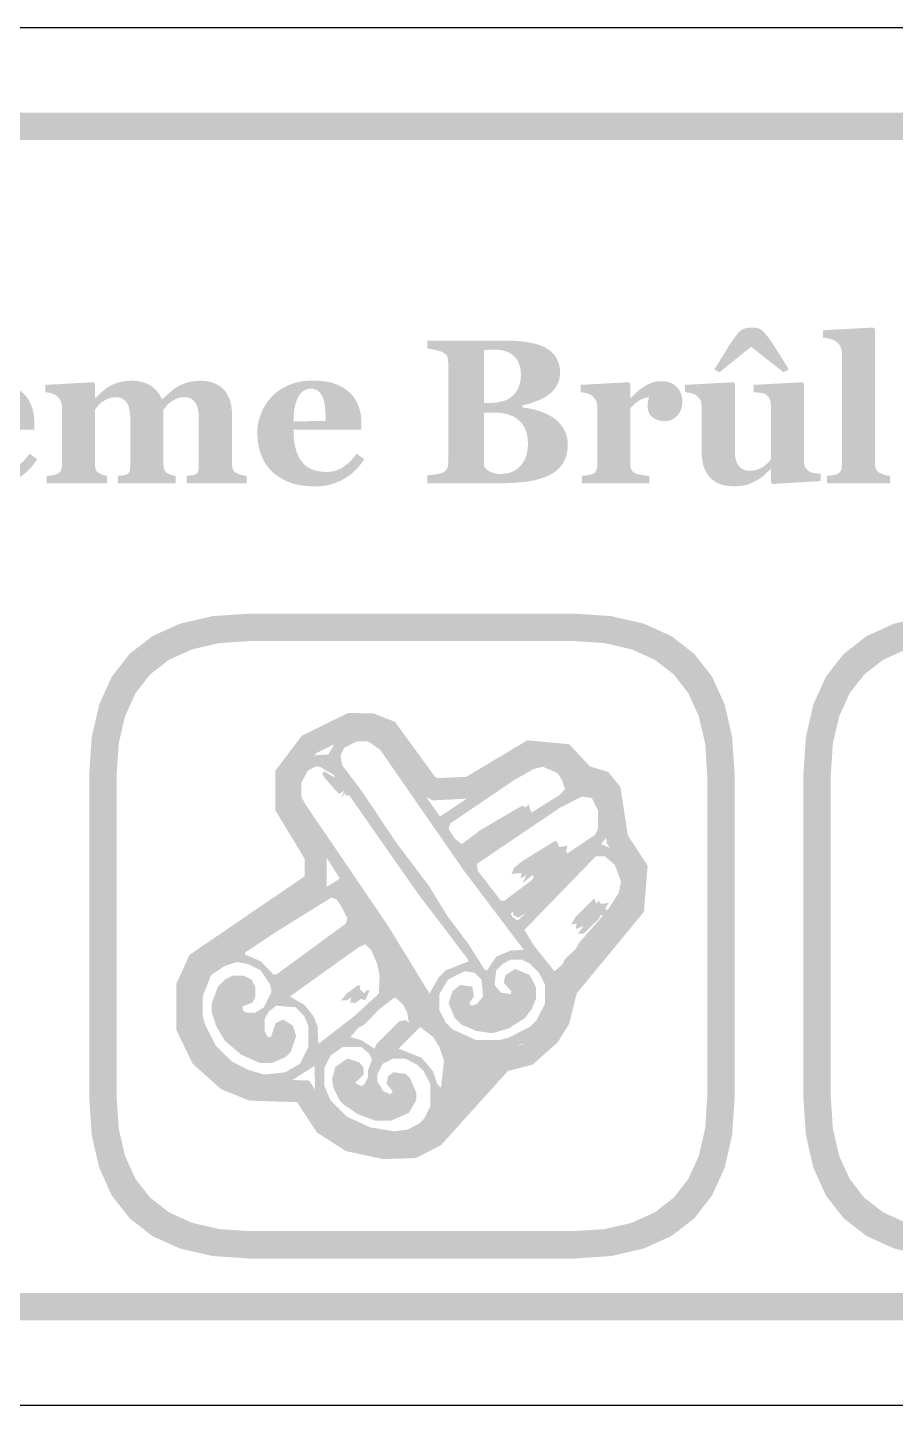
# Model space of a CAD drawing. Header units: millimetres. Extents: x 4 to 272, y 4 to 144.
# Drawn here: x 176.8 to 189.44, y 27.96 to 48.04 of the extents above; entities that cross this region are included whole.
import ezdxf

# ---------------------------------------------------------------- set-up
doc = ezdxf.new("R2010")
doc.units = ezdxf.units.MM
doc.layers.add('CUT', color=1, linetype='Continuous')
doc.layers.add('RASTER', color=7, linetype='Continuous')

msp = doc.modelspace()

# ---------------------------------------------------------------- hatches: boundary and pattern name
at = {"layer": 'RASTER'}
h = msp.add_hatch(color=7, dxfattribs=at)
h.paths.add_polyline_path([(141.2, 44.6), (141.234, 45.116), (141.337, 45.563), (141.509, 45.941), (141.75, 46.25), (142.059, 46.491), (142.438, 46.662), (142.884, 46.766), (143.4, 46.8), (200.6, 46.8), (201.116, 46.766), (201.563, 46.662), (201.941, 46.491), (202.25, 46.25), (202.491, 45.941), (202.663, 45.563), (202.766, 45.116), (202.8, 44.6), (202.8, 31.4), (202.766, 30.884), (202.663, 30.438), (202.491, 30.059), (202.25, 29.75), (201.941, 29.509), (201.563, 29.338), (201.116, 29.234), (200.6, 29.2), (143.4, 29.2), (142.884, 29.234), (142.438, 29.338), (142.059, 29.509), (141.75, 29.75), (141.509, 30.059), (141.337, 30.438), (141.234, 30.884), (141.2, 31.4)])
h.paths.add_polyline_path([(141.6, 44.6), (141.6, 31.4), (141.628, 30.978), (141.712, 30.613), (141.853, 30.303), (142.05, 30.05), (142.303, 29.853), (142.613, 29.712), (142.978, 29.628), (143.4, 29.6), (200.6, 29.6), (201.022, 29.628), (201.388, 29.712), (201.697, 29.853), (201.95, 30.05), (202.147, 30.303), (202.288, 30.612), (202.372, 30.978), (202.4, 31.4), (202.4, 44.6), (202.372, 45.022), (202.288, 45.387), (202.147, 45.697), (201.95, 45.95), (201.697, 46.147), (201.388, 46.288), (201.022, 46.372), (200.6, 46.4), (143.4, 46.4), (142.978, 46.372), (142.613, 46.288), (142.303, 46.147), (142.05, 45.95), (141.853, 45.697), (141.712, 45.387), (141.628, 45.022), (141.6, 44.6)], flags=0)
h = msp.add_hatch(color=7, dxfattribs=at)
h.paths.add_polyline_path([(176.942, 41.75), (176.929, 41.729), (176.915, 41.709), (176.901, 41.689), (176.886, 41.669), (176.87, 41.649), (176.854, 41.63), (176.836, 41.611), (176.819, 41.593), (176.8, 41.574), (176.781, 41.557), (176.761, 41.54), (176.741, 41.524), (176.72, 41.508), (176.699, 41.494), (176.677, 41.479), (176.654, 41.466), (176.629, 41.452), (176.605, 41.44), (176.58, 41.428), (176.555, 41.417), (176.53, 41.407), (176.505, 41.398), (176.48, 41.389), (176.455, 41.382), (176.43, 41.375), (176.403, 41.369), (176.376, 41.364), (176.347, 41.36), (176.318, 41.357), (176.288, 41.355), (176.257, 41.354), (176.225, 41.353), (176.171, 41.354), (176.12, 41.357), (176.07, 41.362), (176.023, 41.369), (175.977, 41.377), (175.933, 41.388), (175.891, 41.4), (175.85, 41.415), (175.812, 41.431), (175.775, 41.448), (175.74, 41.467), (175.707, 41.487), (175.675, 41.508), (175.645, 41.531), (175.617, 41.555), (175.59, 41.58), (175.566, 41.607), (175.542, 41.635), (175.521, 41.663), (175.501, 41.694), (175.482, 41.725), (175.466, 41.757), (175.451, 41.791), (175.437, 41.826), (175.425, 41.861), (175.415, 41.898), (175.406, 41.935), (175.399, 41.973), (175.394, 42.012), (175.39, 42.051), (175.388, 42.091), (175.387, 42.132), (175.388, 42.17), (175.39, 42.206), (175.394, 42.243), (175.4, 42.279), (175.408, 42.314), (175.418, 42.35), (175.429, 42.384), (175.442, 42.419), (175.456, 42.453), (175.472, 42.485), (175.489, 42.517), (175.508, 42.548), (175.528, 42.578), (175.55, 42.607), (175.573, 42.635), (175.598, 42.663), (175.623, 42.688), (175.651, 42.712), (175.68, 42.735), (175.71, 42.757), (175.742, 42.777), (175.776, 42.796), (175.812, 42.814), (175.849, 42.831), (175.887, 42.846), (175.927, 42.859), (175.968, 42.87), (176.009, 42.879), (176.052, 42.887), (176.096, 42.892), (176.142, 42.895), (176.188, 42.896), (176.238, 42.895), (176.286, 42.892), (176.331, 42.889), (176.375, 42.883), (176.416, 42.876), (176.454, 42.868), (176.491, 42.857), (176.525, 42.846), (176.557, 42.833), (176.588, 42.819), (176.617, 42.803), (176.645, 42.786), (176.672, 42.769), (176.697, 42.75), (176.721, 42.729), (176.743, 42.708), (176.763, 42.687), (176.782, 42.664), (176.799, 42.641), (176.815, 42.617), (176.83, 42.592), (176.843, 42.566), (176.855, 42.539), (176.865, 42.511), (176.874, 42.483), (176.881, 42.454), (176.888, 42.424), (176.893, 42.395), (176.897, 42.365), (176.9, 42.335), (176.902, 42.304), (176.903, 42.273), (176.903, 42.178), (175.913, 42.178), (175.914, 42.105), (175.92, 42.037), (175.929, 41.973), (175.942, 41.913), (175.958, 41.859), (175.978, 41.808), (176.001, 41.762), (176.028, 41.721), (176.059, 41.684), (176.095, 41.652), (176.134, 41.625), (176.178, 41.603), (176.226, 41.586), (176.279, 41.574), (176.335, 41.567), (176.396, 41.564), (176.43, 41.565), (176.463, 41.569), (176.495, 41.575), (176.527, 41.583), (176.557, 41.594), (176.587, 41.606), (176.616, 41.622), (176.644, 41.64), (176.671, 41.659), (176.696, 41.68), (176.721, 41.702), (176.745, 41.725), (176.768, 41.75), (176.79, 41.775), (176.811, 41.802), (176.831, 41.831)])
h.paths.add_polyline_path([(176.383, 42.307), (176.383, 42.329), (176.382, 42.351), (176.382, 42.373), (176.381, 42.396), (176.379, 42.418), (176.378, 42.441), (176.376, 42.464), (176.374, 42.487), (176.372, 42.509), (176.369, 42.531), (176.366, 42.551), (176.362, 42.571), (176.358, 42.589), (176.353, 42.606), (176.349, 42.623), (176.343, 42.638), (176.337, 42.654), (176.33, 42.67), (176.322, 42.685), (176.314, 42.698), (176.305, 42.711), (176.296, 42.722), (176.286, 42.732), (176.275, 42.742), (176.264, 42.75), (176.252, 42.757), (176.24, 42.763), (176.226, 42.768), (176.212, 42.772), (176.198, 42.775), (176.182, 42.776), (176.166, 42.777), (176.139, 42.775), (176.112, 42.77), (176.088, 42.761), (176.065, 42.748), (176.043, 42.732), (176.022, 42.713), (176.003, 42.689), (175.986, 42.663), (175.97, 42.632), (175.956, 42.597), (175.944, 42.558), (175.934, 42.515), (175.926, 42.468), (175.919, 42.416), (175.915, 42.361), (175.913, 42.301)], flags=0)
h.paths.add_polyline_path([(176.491, 43.068), (176.43, 43.013), (176.371, 43.048), (176.316, 43.081), (176.264, 43.111), (176.216, 43.139), (176.172, 43.164), (176.132, 43.187), (176.096, 43.207), (176.063, 43.224), (176.032, 43.241), (176.003, 43.257), (175.975, 43.273), (175.948, 43.288), (175.922, 43.304), (175.897, 43.319), (175.874, 43.335), (175.851, 43.35), (175.834, 43.361), (175.819, 43.372), (175.805, 43.383), (175.792, 43.394), (175.781, 43.404), (175.77, 43.414), (175.761, 43.423), (175.754, 43.432), (175.747, 43.442), (175.741, 43.453), (175.736, 43.464), (175.732, 43.477), (175.729, 43.491), (175.727, 43.506), (175.726, 43.522), (175.725, 43.539), (175.726, 43.552), (175.729, 43.564), (175.733, 43.576), (175.739, 43.588), (175.747, 43.599), (175.757, 43.61), (175.768, 43.62), (175.781, 43.629), (175.796, 43.638), (175.811, 43.646), (175.826, 43.653), (175.841, 43.658), (175.857, 43.662), (175.874, 43.665), (175.891, 43.667), (175.908, 43.668), (175.93, 43.667), (175.951, 43.666), (175.97, 43.664), (175.988, 43.661), (176.006, 43.657), (176.022, 43.652), (176.037, 43.647), (176.05, 43.64), (176.064, 43.633), (176.078, 43.622), (176.092, 43.61), (176.107, 43.596), (176.122, 43.579), (176.138, 43.56), (176.154, 43.539), (176.17, 43.515), (176.183, 43.497), (176.197, 43.477), (176.212, 43.456), (176.227, 43.433), (176.244, 43.409), (176.262, 43.384), (176.281, 43.357), (176.302, 43.328), (176.323, 43.299), (176.344, 43.269), (176.367, 43.237), (176.39, 43.205), (176.414, 43.172), (176.439, 43.139), (176.465, 43.104), (176.491, 43.068)])
h = msp.add_hatch(color=7, dxfattribs=at)
h.paths.add_polyline_path([(188.351, 41.431), (187.652, 41.388), (187.63, 41.409), (187.63, 41.601), (187.621, 41.601), (187.609, 41.589), (187.596, 41.578), (187.584, 41.567), (187.572, 41.556), (187.56, 41.545), (187.548, 41.534), (187.536, 41.523), (187.524, 41.512), (187.511, 41.501), (187.499, 41.491), (187.485, 41.481), (187.471, 41.471), (187.457, 41.461), (187.442, 41.452), (187.426, 41.443), (187.41, 41.434), (187.392, 41.424), (187.373, 41.415), (187.355, 41.407), (187.337, 41.399), (187.32, 41.392), (187.303, 41.386), (187.286, 41.38), (187.269, 41.375), (187.251, 41.371), (187.232, 41.367), (187.21, 41.363), (187.187, 41.361), (187.162, 41.359), (187.135, 41.357), (187.106, 41.356), (187.075, 41.356), (187.021, 41.358), (186.971, 41.364), (186.923, 41.375), (186.879, 41.389), (186.839, 41.408), (186.801, 41.431), (186.767, 41.458), (186.736, 41.489), (186.708, 41.524), (186.684, 41.563), (186.664, 41.605), (186.647, 41.65), (186.634, 41.699), (186.625, 41.751), (186.62, 41.807), (186.618, 41.866), (186.618, 42.525), (186.617, 42.539), (186.616, 42.552), (186.615, 42.565), (186.612, 42.577), (186.609, 42.588), (186.605, 42.599), (186.601, 42.609), (186.596, 42.618), (186.59, 42.627), (186.584, 42.635), (186.577, 42.644), (186.57, 42.652), (186.563, 42.66), (186.555, 42.667), (186.546, 42.675), (186.537, 42.682), (186.53, 42.687), (186.521, 42.692), (186.513, 42.696), (186.503, 42.701), (186.494, 42.704), (186.483, 42.708), (186.472, 42.711), (186.461, 42.713), (186.449, 42.716), (186.438, 42.718), (186.427, 42.719), (186.416, 42.721), (186.406, 42.723), (186.396, 42.724), (186.386, 42.725), (186.376, 42.726), (186.376, 42.833), (187.086, 42.871), (187.103, 42.849), (187.103, 41.875), (187.103, 41.838), (187.106, 41.804), (187.111, 41.773), (187.117, 41.744), (187.125, 41.717), (187.135, 41.693), (187.147, 41.671), (187.16, 41.652), (187.176, 41.635), (187.192, 41.621), (187.21, 41.608), (187.229, 41.598), (187.25, 41.59), (187.271, 41.585), (187.295, 41.581), (187.319, 41.58), (187.345, 41.581), (187.37, 41.584), (187.394, 41.588), (187.418, 41.594), (187.441, 41.601), (187.463, 41.611), (187.485, 41.622), (187.506, 41.634), (187.526, 41.648), (187.545, 41.662), (187.562, 41.676), (187.578, 41.69), (187.592, 41.705), (187.605, 41.72), (187.617, 41.735), (187.627, 41.75), (187.627, 42.54), (187.627, 42.552), (187.626, 42.564), (187.624, 42.576), (187.622, 42.587), (187.62, 42.598), (187.616, 42.609), (187.612, 42.619), (187.608, 42.629), (187.603, 42.639), (187.597, 42.648), (187.591, 42.657), (187.584, 42.665), (187.577, 42.673), (187.569, 42.68), (187.561, 42.687), (187.552, 42.693), (187.545, 42.698), (187.538, 42.702), (187.529, 42.705), (187.52, 42.708), (187.51, 42.711), (187.5, 42.713), (187.489, 42.715), (187.477, 42.717), (187.465, 42.718), (187.452, 42.72), (187.44, 42.721), (187.427, 42.722), (187.415, 42.723), (187.402, 42.724), (187.389, 42.725), (187.376, 42.726), (187.376, 42.833), (188.087, 42.871), (188.109, 42.849), (188.109, 41.718), (188.109, 41.705), (188.11, 41.693), (188.112, 41.682), (188.114, 41.67), (188.117, 41.66), (188.12, 41.65), (188.125, 41.64), (188.129, 41.631), (188.135, 41.622), (188.141, 41.613), (188.147, 41.605), (188.155, 41.598), (188.162, 41.59), (188.171, 41.583), (188.18, 41.576), (188.189, 41.57), (188.197, 41.566), (188.204, 41.562), (188.213, 41.558), (188.221, 41.555), (188.231, 41.552), (188.241, 41.55), (188.251, 41.548), (188.262, 41.546), (188.273, 41.544), (188.284, 41.543), (188.295, 41.542), (188.306, 41.54), (188.318, 41.54), (188.329, 41.539), (188.34, 41.538), (188.351, 41.538)])
h.paths.add_polyline_path([(187.889, 43.058), (187.81, 43.016), (187.341, 43.388), (186.878, 43.016), (186.804, 43.058), (186.839, 43.115), (186.871, 43.167), (186.901, 43.215), (186.928, 43.258), (186.952, 43.297), (186.973, 43.331), (186.992, 43.361), (187.007, 43.386), (187.022, 43.41), (187.037, 43.433), (187.053, 43.457), (187.07, 43.48), (187.087, 43.505), (187.105, 43.529), (187.123, 43.553), (187.142, 43.578), (187.151, 43.589), (187.16, 43.599), (187.169, 43.609), (187.179, 43.618), (187.189, 43.626), (187.2, 43.633), (187.211, 43.64), (187.222, 43.646), (187.234, 43.651), (187.247, 43.655), (187.261, 43.659), (187.276, 43.662), (187.292, 43.664), (187.31, 43.666), (187.328, 43.667), (187.347, 43.668), (187.367, 43.667), (187.385, 43.666), (187.402, 43.665), (187.417, 43.662), (187.432, 43.66), (187.445, 43.656), (187.457, 43.652), (187.467, 43.647), (187.477, 43.642), (187.487, 43.635), (187.496, 43.629), (187.506, 43.621), (187.515, 43.613), (187.524, 43.604), (187.533, 43.594), (187.542, 43.584), (187.559, 43.563), (187.577, 43.54), (187.595, 43.516), (187.613, 43.491), (187.632, 43.464), (187.651, 43.437), (187.67, 43.408), (187.689, 43.378), (187.709, 43.346), (187.731, 43.311), (187.754, 43.275), (187.778, 43.236), (187.804, 43.195), (187.831, 43.152), (187.859, 43.106), (187.889, 43.058)])
for points in [[(189.361, 41.4), (188.443, 41.4), (188.443, 41.507), (188.452, 41.508), (188.462, 41.508), (188.471, 41.509), (188.48, 41.51), (188.49, 41.511), (188.499, 41.512), (188.508, 41.513), (188.517, 41.514), (188.526, 41.515), (188.534, 41.517), (188.543, 41.518), (188.551, 41.52), (188.559, 41.522), (188.566, 41.524), (188.573, 41.526), (188.581, 41.529), (188.592, 41.534), (188.602, 41.539), (188.611, 41.544), (188.62, 41.55), (188.627, 41.557), (188.634, 41.564), (188.64, 41.571), (188.644, 41.579), (188.648, 41.588), (188.652, 41.597), (188.655, 41.607), (188.657, 41.618), (188.659, 41.629), (188.66, 41.641), (188.661, 41.653), (188.661, 41.667), (188.661, 43.29), (188.661, 43.303), (188.66, 43.317), (188.658, 43.33), (188.655, 43.343), (188.652, 43.356), (188.648, 43.369), (188.644, 43.381), (188.638, 43.393), (188.633, 43.404), (188.626, 43.415), (188.619, 43.425), (188.612, 43.435), (188.604, 43.444), (188.596, 43.452), (188.587, 43.459), (188.578, 43.465), (188.57, 43.47), (188.561, 43.475), (188.551, 43.48), (188.541, 43.484), (188.529, 43.489), (188.517, 43.493), (188.503, 43.498), (188.489, 43.502), (188.474, 43.506), (188.46, 43.51), (188.446, 43.513), (188.433, 43.516), (188.42, 43.518), (188.408, 43.52), (188.396, 43.522), (188.384, 43.523), (188.384, 43.629), (189.121, 43.668), (189.143, 43.644), (189.143, 41.686), (189.143, 41.672), (189.144, 41.66), (189.146, 41.648), (189.148, 41.637), (189.151, 41.626), (189.154, 41.616), (189.158, 41.606), (189.162, 41.598), (189.167, 41.59), (189.173, 41.582), (189.18, 41.575), (189.187, 41.568), (189.195, 41.561), (189.204, 41.555), (189.213, 41.55), (189.224, 41.545), (189.231, 41.542), (189.238, 41.539), (189.246, 41.536), (189.254, 41.533), (189.261, 41.53), (189.269, 41.527), (189.277, 41.524), (189.285, 41.522), (189.293, 41.519), (189.302, 41.517), (189.311, 41.515), (189.32, 41.513), (189.33, 41.511), (189.34, 41.509), (189.351, 41.508), (189.361, 41.507)], [(179.994, 41.4), (179.121, 41.4), (179.121, 41.507), (179.129, 41.508), (179.137, 41.509), (179.145, 41.51), (179.154, 41.511), (179.162, 41.512), (179.171, 41.513), (179.179, 41.514), (179.188, 41.514), (179.197, 41.515), (179.205, 41.516), (179.213, 41.518), (179.22, 41.519), (179.227, 41.521), (179.234, 41.524), (179.241, 41.526), (179.247, 41.529), (179.254, 41.533), (179.261, 41.537), (179.267, 41.543), (179.273, 41.548), (179.278, 41.555), (179.282, 41.562), (179.285, 41.57), (179.288, 41.578), (179.29, 41.587), (179.291, 41.596), (179.293, 41.607), (179.294, 41.617), (179.295, 41.629), (179.296, 41.641), (179.296, 41.653), (179.296, 41.667), (179.296, 42.351), (179.296, 42.387), (179.293, 42.421), (179.289, 42.453), (179.283, 42.483), (179.276, 42.51), (179.266, 42.535), (179.255, 42.557), (179.243, 42.577), (179.229, 42.595), (179.213, 42.61), (179.196, 42.623), (179.178, 42.634), (179.158, 42.642), (179.137, 42.648), (179.114, 42.651), (179.09, 42.652), (179.074, 42.652), (179.059, 42.651), (179.045, 42.65), (179.03, 42.647), (179.017, 42.645), (179.003, 42.641), (178.99, 42.637), (178.978, 42.633), (178.966, 42.628), (178.954, 42.622), (178.942, 42.616), (178.931, 42.611), (178.92, 42.604), (178.909, 42.598), (178.898, 42.591), (178.888, 42.584), (178.877, 42.576), (178.868, 42.568), (178.859, 42.561), (178.85, 42.553), (178.842, 42.545), (178.835, 42.537), (178.828, 42.53), (178.822, 42.522), (178.816, 42.515), (178.811, 42.507), (178.805, 42.5), (178.8, 42.494), (178.795, 42.487), (178.791, 42.481), (178.786, 42.475), (178.782, 42.469), (178.782, 41.683), (178.782, 41.67), (178.783, 41.658), (178.784, 41.646), (178.785, 41.635), (178.787, 41.625), (178.789, 41.615), (178.792, 41.606), (178.795, 41.597), (178.798, 41.589), (178.802, 41.581), (178.807, 41.574), (178.812, 41.568), (178.819, 41.561), (178.825, 41.555), (178.833, 41.55), (178.841, 41.545), (178.847, 41.542), (178.853, 41.539), (178.859, 41.536), (178.866, 41.533), (178.873, 41.53), (178.88, 41.527), (178.887, 41.524), (178.894, 41.522), (178.902, 41.519), (178.91, 41.517), (178.917, 41.515), (178.925, 41.513), (178.933, 41.511), (178.941, 41.509), (178.95, 41.508), (178.958, 41.507), (178.958, 41.4), (178.122, 41.4), (178.122, 41.507), (178.129, 41.508), (178.136, 41.508), (178.144, 41.509), (178.152, 41.51), (178.161, 41.511), (178.17, 41.512), (178.179, 41.513), (178.189, 41.514), (178.199, 41.515), (178.207, 41.517), (178.216, 41.518), (178.223, 41.52), (178.23, 41.522), (178.237, 41.524), (178.242, 41.526), (178.248, 41.529), (178.255, 41.533), (178.262, 41.538), (178.268, 41.543), (178.273, 41.549), (178.278, 41.555), (178.282, 41.561), (178.285, 41.568), (178.288, 41.576), (178.29, 41.584), (178.292, 41.593), (178.294, 41.603), (178.295, 41.614), (178.296, 41.626), (178.297, 41.638), (178.297, 41.652), (178.297, 41.667), (178.297, 42.351), (178.297, 42.387), (178.294, 42.421), (178.29, 42.453), (178.284, 42.483), (178.276, 42.51), (178.267, 42.535), (178.256, 42.557), (178.244, 42.577), (178.23, 42.595), (178.214, 42.61), (178.197, 42.623), (178.179, 42.634), (178.159, 42.642), (178.138, 42.648), (178.115, 42.651), (178.091, 42.652), (178.075, 42.652), (178.06, 42.651), (178.046, 42.65), (178.031, 42.647), (178.018, 42.645), (178.004, 42.641), (177.991, 42.637), (177.979, 42.633), (177.967, 42.628), (177.955, 42.622), (177.943, 42.616), (177.932, 42.611), (177.921, 42.604), (177.91, 42.598), (177.899, 42.591), (177.889, 42.584), (177.878, 42.576), (177.869, 42.568), (177.859, 42.561), (177.851, 42.553), (177.843, 42.545), (177.836, 42.537), (177.829, 42.53), (177.823, 42.522), (177.817, 42.515), (177.811, 42.507), (177.806, 42.5), (177.801, 42.494), (177.796, 42.487), (177.792, 42.481), (177.787, 42.475), (177.783, 42.469), (177.783, 41.683), (177.783, 41.67), (177.784, 41.658), (177.785, 41.647), (177.786, 41.636), (177.788, 41.625), (177.791, 41.616), (177.793, 41.606), (177.796, 41.598), (177.8, 41.59), (177.804, 41.582), (177.809, 41.575), (177.815, 41.568), (177.821, 41.561), (177.828, 41.555), (177.835, 41.55), (177.843, 41.545), (177.849, 41.542), (177.855, 41.539), (177.862, 41.536), (177.868, 41.533), (177.875, 41.53), (177.882, 41.527), (177.889, 41.524), (177.897, 41.522), (177.904, 41.519), (177.912, 41.517), (177.92, 41.515), (177.928, 41.513), (177.936, 41.511), (177.944, 41.509), (177.952, 41.508), (177.96, 41.507), (177.96, 41.4), (177.083, 41.4), (177.083, 41.507), (177.093, 41.508), (177.102, 41.508), (177.111, 41.509), (177.121, 41.51), (177.13, 41.511), (177.139, 41.512), (177.149, 41.513), (177.158, 41.514), (177.167, 41.515), (177.175, 41.517), (177.184, 41.518), (177.192, 41.52), (177.199, 41.522), (177.207, 41.524), (177.214, 41.526), (177.221, 41.529), (177.232, 41.534), (177.242, 41.539), (177.252, 41.544), (177.26, 41.55), (177.268, 41.557), (177.275, 41.564), (177.28, 41.571), (177.285, 41.579), (177.289, 41.588), (177.293, 41.597), (177.296, 41.607), (177.298, 41.618), (177.3, 41.629), (177.302, 41.641), (177.302, 41.653), (177.303, 41.667), (177.303, 42.519), (177.302, 42.531), (177.301, 42.542), (177.299, 42.554), (177.297, 42.565), (177.293, 42.577), (177.289, 42.588), (177.284, 42.599), (177.278, 42.611), (177.271, 42.622), (177.265, 42.632), (177.258, 42.641), (177.25, 42.65), (177.243, 42.659), (177.235, 42.667), (177.226, 42.674), (177.218, 42.68), (177.211, 42.685), (177.204, 42.689), (177.196, 42.693), (177.188, 42.696), (177.179, 42.7), (177.17, 42.703), (177.161, 42.707), (177.151, 42.71), (177.141, 42.712), (177.13, 42.715), (177.12, 42.717), (177.109, 42.719), (177.098, 42.721), (177.086, 42.723), (177.074, 42.724), (177.063, 42.726), (177.063, 42.833), (177.761, 42.871), (177.783, 42.849), (177.783, 42.642), (177.789, 42.642), (177.8, 42.652), (177.811, 42.661), (177.822, 42.672), (177.834, 42.682), (177.846, 42.693), (177.859, 42.705), (177.873, 42.717), (177.886, 42.729), (177.9, 42.742), (177.914, 42.753), (177.928, 42.764), (177.941, 42.775), (177.954, 42.785), (177.967, 42.794), (177.98, 42.803), (177.993, 42.811), (178.007, 42.819), (178.022, 42.827), (178.038, 42.835), (178.055, 42.843), (178.072, 42.85), (178.091, 42.857), (178.111, 42.863), (178.132, 42.869), (178.153, 42.875), (178.175, 42.879), (178.198, 42.884), (178.221, 42.887), (178.244, 42.889), (178.268, 42.891), (178.293, 42.892), (178.318, 42.893), (178.359, 42.892), (178.398, 42.888), (178.435, 42.882), (178.471, 42.875), (178.505, 42.864), (178.537, 42.852), (178.568, 42.837), (178.597, 42.82), (178.624, 42.801), (178.649, 42.781), (178.672, 42.759), (178.693, 42.736), (178.712, 42.711), (178.728, 42.685), (178.743, 42.657), (178.756, 42.628), (178.769, 42.628), (178.78, 42.638), (178.791, 42.648), (178.804, 42.659), (178.816, 42.671), (178.83, 42.682), (178.843, 42.695), (178.858, 42.707), (178.873, 42.721), (178.888, 42.734), (178.903, 42.746), (178.918, 42.758), (178.932, 42.769), (178.946, 42.779), (178.96, 42.789), (178.973, 42.798), (178.986, 42.806), (179.001, 42.815), (179.016, 42.824), (179.033, 42.832), (179.051, 42.84), (179.07, 42.847), (179.089, 42.855), (179.11, 42.861), (179.132, 42.868), (179.154, 42.874), (179.177, 42.879), (179.2, 42.883), (179.223, 42.886), (179.247, 42.889), (179.272, 42.891), (179.296, 42.892), (179.321, 42.893), (179.375, 42.891), (179.426, 42.885), (179.473, 42.874), (179.517, 42.86), (179.558, 42.842), (179.596, 42.819), (179.63, 42.793), (179.662, 42.762), (179.69, 42.728), (179.714, 42.69), (179.735, 42.649), (179.751, 42.604), (179.764, 42.556), (179.774, 42.505), (179.779, 42.45), (179.781, 42.392), (179.781, 41.68), (179.782, 41.667), (179.782, 41.654), (179.784, 41.642), (179.785, 41.631), (179.788, 41.62), (179.79, 41.61), (179.794, 41.601), (179.797, 41.593), (179.802, 41.585), (179.807, 41.577), (179.813, 41.57), (179.82, 41.564), (179.828, 41.557), (179.836, 41.552), (179.846, 41.547), (179.856, 41.542), (179.862, 41.54), (179.868, 41.537), (179.875, 41.534), (179.882, 41.532), (179.89, 41.529), (179.897, 41.527), (179.905, 41.524), (179.914, 41.522), (179.923, 41.519), (179.932, 41.517), (179.941, 41.515), (179.951, 41.513), (179.961, 41.511), (179.972, 41.509), (179.982, 41.508), (179.994, 41.507)], [(186.338, 42.585), (186.337, 42.558), (186.334, 42.531), (186.328, 42.505), (186.321, 42.481), (186.311, 42.456), (186.299, 42.433), (186.285, 42.411), (186.269, 42.39), (186.251, 42.37), (186.232, 42.353), (186.211, 42.338), (186.189, 42.326), (186.166, 42.317), (186.141, 42.311), (186.115, 42.307), (186.087, 42.305), (186.061, 42.306), (186.036, 42.309), (186.012, 42.313), (185.989, 42.319), (185.967, 42.326), (185.946, 42.336), (185.926, 42.347), (185.906, 42.359), (185.889, 42.374), (185.874, 42.39), (185.861, 42.407), (185.851, 42.426), (185.843, 42.447), (185.837, 42.47), (185.834, 42.494), (185.833, 42.519), (185.833, 42.532), (185.833, 42.543), (185.834, 42.554), (185.834, 42.565), (185.835, 42.574), (185.837, 42.583), (185.838, 42.591), (185.84, 42.599), (185.842, 42.606), (185.843, 42.613), (185.845, 42.62), (185.847, 42.627), (185.848, 42.633), (185.85, 42.64), (185.852, 42.646), (185.853, 42.652), (185.836, 42.651), (185.819, 42.648), (185.801, 42.644), (185.784, 42.639), (185.766, 42.633), (185.748, 42.625), (185.729, 42.616), (185.711, 42.606), (185.693, 42.594), (185.675, 42.582), (185.657, 42.568), (185.641, 42.554), (185.624, 42.539), (185.609, 42.523), (185.594, 42.506), (185.579, 42.488), (185.579, 41.684), (185.579, 41.672), (185.58, 41.66), (185.581, 41.648), (185.583, 41.637), (185.585, 41.627), (185.588, 41.617), (185.591, 41.608), (185.595, 41.599), (185.6, 41.591), (185.605, 41.583), (185.61, 41.576), (185.617, 41.569), (185.624, 41.563), (185.632, 41.557), (185.64, 41.551), (185.649, 41.546), (185.658, 41.543), (185.668, 41.539), (185.679, 41.535), (185.692, 41.532), (185.705, 41.528), (185.72, 41.525), (185.737, 41.522), (185.754, 41.519), (185.772, 41.517), (185.788, 41.514), (185.803, 41.512), (185.817, 41.511), (185.829, 41.509), (185.84, 41.508), (185.85, 41.507), (185.859, 41.507), (185.859, 41.4), (184.879, 41.4), (184.879, 41.507), (184.888, 41.508), (184.897, 41.509), (184.906, 41.509), (184.916, 41.51), (184.925, 41.511), (184.934, 41.513), (184.944, 41.514), (184.953, 41.515), (184.962, 41.516), (184.971, 41.518), (184.979, 41.519), (184.987, 41.521), (184.995, 41.523), (185.003, 41.525), (185.01, 41.527), (185.017, 41.529), (185.028, 41.533), (185.038, 41.538), (185.048, 41.543), (185.056, 41.549), (185.064, 41.556), (185.07, 41.563), (185.076, 41.571), (185.081, 41.579), (185.085, 41.587), (185.089, 41.597), (185.092, 41.607), (185.094, 41.618), (185.096, 41.629), (185.098, 41.641), (185.098, 41.653), (185.099, 41.667), (185.099, 42.519), (185.098, 42.532), (185.097, 42.545), (185.095, 42.557), (185.092, 42.569), (185.089, 42.581), (185.085, 42.592), (185.08, 42.603), (185.074, 42.614), (185.067, 42.624), (185.061, 42.633), (185.054, 42.643), (185.046, 42.651), (185.039, 42.659), (185.031, 42.667), (185.022, 42.674), (185.014, 42.68), (185.007, 42.685), (185, 42.689), (184.992, 42.693), (184.984, 42.696), (184.975, 42.7), (184.966, 42.703), (184.957, 42.707), (184.947, 42.71), (184.937, 42.712), (184.926, 42.715), (184.916, 42.717), (184.905, 42.719), (184.894, 42.721), (184.882, 42.723), (184.87, 42.724), (184.858, 42.726), (184.858, 42.833), (185.557, 42.871), (185.579, 42.849), (185.579, 42.636), (185.585, 42.636), (185.61, 42.665), (185.636, 42.692), (185.663, 42.717), (185.689, 42.741), (185.716, 42.763), (185.744, 42.784), (185.771, 42.803), (185.8, 42.82), (185.828, 42.836), (185.857, 42.849), (185.886, 42.861), (185.915, 42.87), (185.945, 42.877), (185.975, 42.883), (186.006, 42.886), (186.036, 42.887), (186.069, 42.886), (186.101, 42.882), (186.131, 42.875), (186.159, 42.866), (186.186, 42.854), (186.21, 42.839), (186.234, 42.822), (186.255, 42.803), (186.275, 42.781), (186.291, 42.757), (186.306, 42.733), (186.317, 42.706), (186.326, 42.678), (186.333, 42.649), (186.337, 42.618), (186.338, 42.585)]]:
    msp.add_hatch(color=7, dxfattribs=at).paths.add_polyline_path(points)
h = msp.add_hatch(color=7, dxfattribs=at)
h.paths.add_polyline_path([(184.458, 42.354), (184.481, 42.337), (184.503, 42.319), (184.524, 42.301), (184.543, 42.281), (184.562, 42.26), (184.579, 42.238), (184.596, 42.216), (184.611, 42.192), (184.625, 42.167), (184.636, 42.141), (184.647, 42.114), (184.655, 42.086), (184.661, 42.057), (184.666, 42.026), (184.669, 41.995), (184.669, 41.963), (184.668, 41.924), (184.665, 41.886), (184.66, 41.851), (184.653, 41.817), (184.643, 41.784), (184.632, 41.753), (184.618, 41.723), (184.603, 41.695), (184.585, 41.669), (184.566, 41.643), (184.545, 41.62), (184.522, 41.598), (184.497, 41.577), (184.47, 41.557), (184.442, 41.54), (184.412, 41.523), (184.378, 41.507), (184.343, 41.492), (184.307, 41.478), (184.27, 41.466), (184.231, 41.454), (184.191, 41.444), (184.15, 41.435), (184.108, 41.428), (184.064, 41.421), (184.018, 41.416), (183.97, 41.411), (183.92, 41.407), (183.869, 41.404), (183.815, 41.402), (183.76, 41.4), (183.703, 41.4), (182.623, 41.4), (182.623, 41.514), (182.635, 41.515), (182.647, 41.517), (182.66, 41.518), (182.674, 41.52), (182.689, 41.521), (182.704, 41.523), (182.72, 41.525), (182.737, 41.527), (182.754, 41.53), (182.769, 41.532), (182.783, 41.534), (182.796, 41.537), (182.807, 41.54), (182.818, 41.542), (182.826, 41.545), (182.834, 41.548), (182.847, 41.554), (182.859, 41.56), (182.87, 41.566), (182.88, 41.573), (182.888, 41.581), (182.896, 41.589), (182.902, 41.597), (182.908, 41.606), (182.913, 41.615), (182.917, 41.625), (182.92, 41.636), (182.923, 41.647), (182.925, 41.659), (182.926, 41.672), (182.927, 41.685), (182.928, 41.699), (182.928, 43.164), (182.927, 43.177), (182.927, 43.189), (182.925, 43.201), (182.924, 43.212), (182.921, 43.223), (182.919, 43.233), (182.915, 43.242), (182.912, 43.252), (182.907, 43.26), (182.901, 43.269), (182.893, 43.277), (182.884, 43.285), (182.874, 43.292), (182.862, 43.299), (182.849, 43.306), (182.834, 43.313), (182.822, 43.318), (182.81, 43.322), (182.798, 43.326), (182.785, 43.33), (182.771, 43.334), (182.758, 43.338), (182.743, 43.341), (182.729, 43.345), (182.714, 43.348), (182.699, 43.35), (182.686, 43.353), (182.672, 43.356), (182.659, 43.358), (182.647, 43.36), (182.635, 43.362), (182.623, 43.364), (182.623, 43.479), (183.752, 43.479), (183.855, 43.477), (183.951, 43.471), (184.039, 43.462), (184.119, 43.449), (184.193, 43.433), (184.258, 43.413), (184.317, 43.389), (184.368, 43.361), (184.412, 43.33), (184.45, 43.296), (184.483, 43.258), (184.509, 43.216), (184.53, 43.171), (184.545, 43.123), (184.554, 43.071), (184.557, 43.016), (184.556, 42.99), (184.554, 42.965), (184.551, 42.94), (184.546, 42.917), (184.54, 42.894), (184.533, 42.872), (184.524, 42.851), (184.514, 42.83), (184.503, 42.811), (184.491, 42.792), (184.477, 42.774), (184.463, 42.756), (184.447, 42.739), (184.43, 42.723), (184.412, 42.707), (184.393, 42.692), (184.374, 42.679), (184.355, 42.666), (184.335, 42.653), (184.314, 42.641), (184.292, 42.63), (184.269, 42.619), (184.246, 42.608), (184.221, 42.598), (184.196, 42.589), (184.17, 42.579), (184.144, 42.57), (184.118, 42.562), (184.091, 42.554), (184.064, 42.546), (184.036, 42.539), (184.007, 42.532), (184.007, 42.504), (184.036, 42.501), (184.065, 42.497), (184.094, 42.492), (184.124, 42.486), (184.154, 42.479), (184.184, 42.472), (184.214, 42.463), (184.245, 42.454), (184.275, 42.444), (184.304, 42.433), (184.332, 42.422), (184.36, 42.409), (184.386, 42.397), (184.411, 42.383), (184.435, 42.369), (184.458, 42.354)])
h.paths.add_polyline_path([(183.987, 42.979), (183.985, 43.021), (183.981, 43.061), (183.973, 43.098), (183.962, 43.133), (183.949, 43.165), (183.932, 43.196), (183.912, 43.223), (183.889, 43.249), (183.864, 43.271), (183.835, 43.291), (183.803, 43.308), (183.768, 43.321), (183.73, 43.332), (183.688, 43.339), (183.644, 43.344), (183.597, 43.345), (183.59, 43.345), (183.582, 43.345), (183.574, 43.345), (183.565, 43.345), (183.556, 43.344), (183.546, 43.344), (183.536, 43.344), (183.525, 43.343), (183.514, 43.343), (183.503, 43.342), (183.493, 43.342), (183.483, 43.341), (183.474, 43.341), (183.465, 43.34), (183.456, 43.34), (183.448, 43.339), (183.448, 42.569), (183.524, 42.569), (183.581, 42.571), (183.635, 42.576), (183.684, 42.584), (183.73, 42.597), (183.772, 42.612), (183.81, 42.631), (183.844, 42.654), (183.874, 42.68), (183.9, 42.708), (183.923, 42.74), (183.943, 42.774), (183.959, 42.81), (183.971, 42.848), (183.98, 42.89), (183.985, 42.933), (183.987, 42.979)], flags=0)
h.paths.add_polyline_path([(184.089, 41.982), (184.087, 42.034), (184.081, 42.084), (184.071, 42.13), (184.057, 42.173), (184.039, 42.213), (184.017, 42.25), (183.991, 42.284), (183.96, 42.314), (183.926, 42.341), (183.889, 42.365), (183.848, 42.385), (183.803, 42.401), (183.755, 42.414), (183.704, 42.423), (183.649, 42.428), (183.59, 42.43), (183.583, 42.43), (183.575, 42.43), (183.566, 42.429), (183.557, 42.429), (183.548, 42.429), (183.538, 42.429), (183.527, 42.428), (183.516, 42.428), (183.505, 42.427), (183.494, 42.427), (183.485, 42.426), (183.476, 42.426), (183.468, 42.425), (183.46, 42.425), (183.454, 42.424), (183.448, 42.424), (183.448, 41.664), (183.452, 41.65), (183.458, 41.638), (183.465, 41.625), (183.475, 41.614), (183.486, 41.603), (183.499, 41.592), (183.513, 41.582), (183.53, 41.572), (183.547, 41.563), (183.566, 41.556), (183.586, 41.549), (183.606, 41.544), (183.627, 41.54), (183.65, 41.537), (183.673, 41.535), (183.697, 41.535), (183.739, 41.537), (183.78, 41.542), (183.818, 41.551), (183.855, 41.564), (183.889, 41.581), (183.922, 41.601), (183.952, 41.624), (183.98, 41.652), (184.006, 41.683), (184.028, 41.716), (184.047, 41.753), (184.062, 41.793), (184.074, 41.836), (184.083, 41.881), (184.088, 41.93), (184.089, 41.982)], flags=0)
h = msp.add_hatch(color=7, dxfattribs=at)
h.paths.add_polyline_path([(181.705, 41.75), (181.691, 41.729), (181.678, 41.709), (181.663, 41.689), (181.648, 41.669), (181.632, 41.649), (181.616, 41.63), (181.599, 41.611), (181.581, 41.593), (181.562, 41.574), (181.543, 41.557), (181.524, 41.54), (181.503, 41.524), (181.482, 41.508), (181.461, 41.494), (181.439, 41.479), (181.416, 41.466), (181.391, 41.452), (181.367, 41.44), (181.342, 41.428), (181.317, 41.417), (181.292, 41.407), (181.268, 41.398), (181.243, 41.389), (181.218, 41.382), (181.192, 41.375), (181.165, 41.369), (181.138, 41.364), (181.11, 41.36), (181.08, 41.357), (181.05, 41.355), (181.019, 41.354), (180.987, 41.353), (180.934, 41.354), (180.882, 41.357), (180.833, 41.362), (180.785, 41.369), (180.739, 41.377), (180.695, 41.388), (180.653, 41.4), (180.613, 41.415), (180.574, 41.431), (180.537, 41.448), (180.502, 41.467), (180.469, 41.487), (180.437, 41.508), (180.407, 41.531), (180.379, 41.555), (180.353, 41.58), (180.328, 41.607), (180.305, 41.635), (180.283, 41.663), (180.263, 41.694), (180.245, 41.725), (180.228, 41.757), (180.213, 41.791), (180.199, 41.826), (180.188, 41.861), (180.177, 41.898), (180.169, 41.935), (180.162, 41.973), (180.156, 42.012), (180.152, 42.051), (180.15, 42.091), (180.149, 42.132), (180.15, 42.17), (180.152, 42.206), (180.157, 42.243), (180.163, 42.279), (180.17, 42.314), (180.18, 42.35), (180.191, 42.384), (180.204, 42.419), (180.218, 42.453), (180.234, 42.485), (180.252, 42.517), (180.27, 42.548), (180.291, 42.578), (180.312, 42.607), (180.335, 42.635), (180.36, 42.663), (180.386, 42.688), (180.413, 42.712), (180.442, 42.735), (180.472, 42.757), (180.505, 42.777), (180.539, 42.796), (180.574, 42.814), (180.611, 42.831), (180.65, 42.846), (180.689, 42.859), (180.73, 42.87), (180.772, 42.879), (180.815, 42.887), (180.859, 42.892), (180.904, 42.895), (180.95, 42.896), (181, 42.895), (181.048, 42.892), (181.094, 42.889), (181.137, 42.883), (181.178, 42.876), (181.217, 42.868), (181.253, 42.857), (181.287, 42.846), (181.319, 42.833), (181.35, 42.819), (181.38, 42.803), (181.408, 42.786), (181.434, 42.769), (181.459, 42.75), (181.483, 42.729), (181.505, 42.708), (181.526, 42.687), (181.544, 42.664), (181.562, 42.641), (181.578, 42.617), (181.592, 42.592), (181.605, 42.566), (181.617, 42.539), (181.627, 42.511), (181.636, 42.483), (181.644, 42.454), (181.65, 42.424), (181.656, 42.395), (181.66, 42.365), (181.663, 42.335), (181.664, 42.304), (181.665, 42.273), (181.665, 42.178), (180.675, 42.178), (180.677, 42.105), (180.682, 42.037), (180.691, 41.973), (180.704, 41.913), (180.72, 41.859), (180.74, 41.808), (180.763, 41.762), (180.791, 41.721), (180.822, 41.684), (180.857, 41.652), (180.896, 41.625), (180.94, 41.603), (180.988, 41.586), (181.041, 41.574), (181.097, 41.567), (181.158, 41.564), (181.192, 41.565), (181.225, 41.569), (181.258, 41.575), (181.289, 41.583), (181.319, 41.594), (181.349, 41.606), (181.378, 41.622), (181.406, 41.64), (181.433, 41.659), (181.459, 41.68), (181.484, 41.702), (181.508, 41.725), (181.531, 41.75), (181.552, 41.775), (181.573, 41.802), (181.593, 41.831)])
h.paths.add_polyline_path([(181.145, 42.307), (181.145, 42.329), (181.144, 42.351), (181.144, 42.373), (181.143, 42.396), (181.142, 42.418), (181.14, 42.441), (181.138, 42.464), (181.136, 42.487), (181.134, 42.509), (181.131, 42.531), (181.128, 42.551), (181.124, 42.571), (181.12, 42.589), (181.116, 42.606), (181.111, 42.623), (181.105, 42.638), (181.099, 42.654), (181.092, 42.67), (181.084, 42.685), (181.076, 42.698), (181.067, 42.711), (181.058, 42.722), (181.048, 42.732), (181.037, 42.742), (181.026, 42.75), (181.014, 42.757), (181.002, 42.763), (180.988, 42.768), (180.974, 42.772), (180.96, 42.775), (180.944, 42.776), (180.928, 42.777), (180.901, 42.775), (180.875, 42.77), (180.85, 42.761), (180.827, 42.748), (180.805, 42.732), (180.785, 42.713), (180.766, 42.689), (180.748, 42.663), (180.732, 42.632), (180.718, 42.597), (180.706, 42.558), (180.696, 42.515), (180.688, 42.468), (180.682, 42.416), (180.677, 42.361), (180.675, 42.301)], flags=0)
h = msp.add_hatch(color=7, dxfattribs=at)
h.paths.add_polyline_path([(177.7, 37.15), (177.737, 37.701), (177.847, 38.178), (178.03, 38.582), (178.288, 38.912), (178.618, 39.17), (179.022, 39.353), (179.499, 39.463), (180.05, 39.5), (184.75, 39.5), (185.301, 39.463), (185.778, 39.353), (186.182, 39.17), (186.513, 38.912), (186.77, 38.582), (186.953, 38.178), (187.063, 37.701), (187.1, 37.15), (187.1, 32.45), (187.063, 31.899), (186.953, 31.422), (186.77, 31.018), (186.513, 30.687), (186.182, 30.43), (185.778, 30.247), (185.301, 30.137), (184.75, 30.1), (180.05, 30.1), (179.499, 30.137), (179.022, 30.247), (178.618, 30.43), (178.288, 30.688), (178.03, 31.018), (177.847, 31.422), (177.737, 31.899), (177.7, 32.45)])
h.paths.add_polyline_path([(178.1, 37.15), (178.1, 32.45), (178.13, 31.993), (178.222, 31.597), (178.374, 31.262), (178.588, 30.988), (178.862, 30.774), (179.197, 30.622), (179.593, 30.53), (180.05, 30.5), (184.75, 30.5), (185.207, 30.53), (185.603, 30.622), (185.938, 30.774), (186.213, 30.988), (186.426, 31.262), (186.578, 31.597), (186.67, 31.993), (186.7, 32.45), (186.7, 37.15), (186.67, 37.607), (186.578, 38.003), (186.426, 38.338), (186.213, 38.613), (185.938, 38.826), (185.603, 38.978), (185.207, 39.07), (184.75, 39.1), (180.05, 39.1), (179.593, 39.07), (179.197, 38.978), (178.862, 38.826), (178.587, 38.613), (178.374, 38.338), (178.222, 38.003), (178.13, 37.607), (178.1, 37.15)], flags=0)
h = msp.add_hatch(color=7, dxfattribs=at)
h.paths.add_polyline_path([(188.1, 37.15), (188.137, 37.701), (188.247, 38.178), (188.43, 38.582), (188.688, 38.912), (189.018, 39.17), (189.422, 39.353), (189.899, 39.463), (190.45, 39.5), (195.15, 39.5), (195.701, 39.463), (196.178, 39.353), (196.582, 39.17), (196.913, 38.912), (197.17, 38.582), (197.353, 38.178), (197.463, 37.701), (197.5, 37.15), (197.5, 32.45), (197.463, 31.899), (197.353, 31.422), (197.17, 31.018), (196.913, 30.687), (196.582, 30.43), (196.178, 30.247), (195.701, 30.137), (195.15, 30.1), (190.45, 30.1), (189.899, 30.137), (189.422, 30.247), (189.018, 30.43), (188.687, 30.688), (188.43, 31.018), (188.247, 31.422), (188.137, 31.899), (188.1, 32.45)])
h.paths.add_polyline_path([(188.5, 37.15), (188.5, 32.45), (188.53, 31.993), (188.622, 31.597), (188.774, 31.262), (188.987, 30.988), (189.262, 30.774), (189.597, 30.622), (189.993, 30.53), (190.45, 30.5), (195.15, 30.5), (195.607, 30.53), (196.003, 30.622), (196.338, 30.774), (196.612, 30.988), (196.826, 31.262), (196.978, 31.597), (197.07, 31.993), (197.1, 32.45), (197.1, 37.15), (197.07, 37.607), (196.978, 38.003), (196.826, 38.338), (196.613, 38.613), (196.338, 38.826), (196.003, 38.978), (195.607, 39.07), (195.15, 39.1), (190.45, 39.1), (189.993, 39.07), (189.597, 38.978), (189.262, 38.826), (188.987, 38.613), (188.774, 38.338), (188.622, 38.003), (188.53, 37.607), (188.5, 37.15)], flags=0)
h = msp.add_hatch(color=7, dxfattribs=at)
h.paths.add_polyline_path([(181.472, 38.052), (181.841, 38.044), (182.152, 37.923), (182.736, 37.122), (182.775, 37.102), (183.191, 37.121), (184.082, 37.653), (184.69, 37.596), (184.993, 37.272), (185.256, 37.193), (185.436, 36.974), (185.544, 36.269), (185.833, 35.827), (185.778, 35.153), (184.801, 33.967), (184.69, 33.523), (184.524, 33.254), (184.16, 32.928), (183.797, 32.833), (182.826, 31.756), (182.46, 31.565), (181.982, 31.55), (181.439, 31.667), (181.018, 31.936), (180.726, 32.38), (180.035, 32.402), (179.624, 32.567), (179.208, 32.938), (178.971, 33.428), (178.971, 34.109), (179.161, 34.526), (180.839, 35.672), (180.839, 35.925), (180.41, 36.634), (180.41, 37.208), (180.797, 37.72)])
h.paths.add_polyline_path([(181.543, 37.73), (181.006, 37.466), (180.73, 37.101), (180.73, 36.724), (181.159, 36.014), (181.159, 35.503), (179.415, 34.312), (179.291, 34.039), (179.291, 33.502), (179.468, 33.135), (179.795, 32.843), (180.101, 32.72), (180.903, 32.695), (181.248, 32.169), (181.563, 31.968), (182.011, 31.871), (182.377, 31.883), (182.627, 32.013), (183.624, 33.119), (184.004, 33.218), (184.276, 33.462), (184.392, 33.648), (184.508, 34.115), (185.467, 35.279), (185.505, 35.743), (185.238, 36.152), (185.133, 36.839), (185.071, 36.915), (184.819, 36.99), (184.539, 37.289), (184.156, 37.325), (183.286, 36.806), (182.704, 36.778), (182.522, 36.872), (181.948, 37.658), (181.777, 37.725), (181.543, 37.73)], flags=0)
h = msp.add_hatch(color=7, dxfattribs=at)
h.paths.add_polyline_path([(181.538, 37.794), (181.762, 37.804), (182.006, 37.68), (182.81, 36.542), (183.861, 37.245), (184.173, 37.402), (184.44, 37.402), (184.618, 37.312), (184.685, 37.245), (184.799, 37.024), (185.01, 37), (185.154, 36.91), (185.277, 36.666), (185.277, 36.364), (185.22, 36.22), (185.154, 36.14), (185.388, 36.039), (185.488, 35.939), (185.612, 35.628), (185.579, 35.393), (185.421, 35.115), (184.531, 34.064), (184.507, 33.82), (184.44, 33.619), (184.35, 33.475), (184.116, 33.274), (183.66, 33.093), (183.513, 32.906), (183.326, 32.725), (183.279, 32.638), (183.024, 32.39), (182.977, 32.303), (182.609, 31.935), (182.365, 31.811), (181.896, 31.811), (181.561, 31.911), (181.283, 32.069), (181.149, 32.203), (181.025, 32.414), (180.992, 32.514), (180.982, 32.906), (180.624, 32.681), (180.389, 32.615), (180.122, 32.648), (179.743, 32.805), (179.643, 32.872), (179.375, 33.174), (179.218, 33.518), (179.218, 33.686), (179.184, 33.753), (179.251, 34.121), (179.408, 34.399), (181.35, 35.638), (180.969, 36.24), (180.781, 36.488), (180.657, 36.733), (180.624, 36.967), (180.734, 37.258), (180.815, 37.345), (180.992, 37.436), (181.183, 37.446), (181.317, 37.68)])
h.paths.add_polyline_path([(181.595, 37.636), (181.417, 37.546), (181.36, 37.436), (181.384, 37.292), (181.672, 36.91), (182.154, 36.187), (182.643, 35.537), (182.924, 35.082), (183.212, 34.7), (183.459, 34.312), (183.493, 34.299), (183.627, 34.499), (183.838, 34.59), (184.029, 34.6), (183.158, 35.752), (181.939, 37.513), (181.762, 37.636)], flags=0)
h.paths.add_polyline_path([(180.992, 37.268), (180.882, 37.211), (180.791, 37.034), (180.791, 36.833), (180.848, 36.722), (182.04, 34.968), (182.656, 33.964), (182.79, 34.198), (182.89, 34.299), (183.225, 34.432), (183.212, 34.466), (182.489, 35.417), (181.484, 36.856), (181.437, 36.843), (181.437, 36.89), (181.37, 36.81), (181.417, 36.923), (181.35, 36.876), (181.317, 36.89), (181.116, 37.124), (181.092, 37.168), (181.126, 37.201), (181.27, 37.111), (181.27, 37.144), (181.059, 37.268)], flags=0)
h.paths.add_polyline_path([(184.306, 37.268), (184.173, 37.235), (183.895, 37.077), (182.957, 36.441), (182.934, 36.364), (183.024, 36.22), (183.125, 36.14), (183.392, 36.341), (183.962, 36.676), (184.005, 36.699), (184.062, 36.676), (184.096, 36.722), (184.139, 36.599), (184.551, 36.856), (184.631, 36.943), (184.584, 37.077), (184.517, 37.178)], flags=0)
h.paths.add_polyline_path([(184.876, 36.833), (184.564, 36.676), (183.346, 35.852), (183.359, 35.752), (183.694, 35.316), (183.747, 35.316), (184.149, 35.618), (184.173, 35.661), (184.149, 35.685), (184.015, 35.571), (184.062, 35.685), (183.982, 35.638), (183.995, 35.718), (183.848, 35.705), (183.895, 35.805), (184.029, 35.906), (184.484, 36.187), (184.517, 36.173), (184.541, 36.096), (184.665, 36.12), (184.641, 36.029), (184.665, 36.006), (185.066, 36.274), (185.11, 36.364), (185.11, 36.632), (185.02, 36.81)], flags=0)
h.paths.add_polyline_path([(185.077, 35.962), (184.039, 34.891), (184.163, 34.68), (184.474, 34.289), (184.584, 34.379), (184.631, 34.466), (184.785, 34.613), (184.832, 34.7), (185.177, 35.092), (185.154, 35.115), (185.12, 35.048), (184.899, 34.834), (184.819, 34.834), (184.899, 34.948), (184.785, 34.901), (184.799, 34.982), (184.718, 34.968), (184.785, 35.082), (185.053, 35.35), (185.087, 35.269), (185.12, 35.316), (185.154, 35.269), (185.267, 35.283), (185.21, 35.192), (185.254, 35.182), (185.411, 35.427), (185.445, 35.594), (185.354, 35.839), (185.21, 35.962)], flags=0)
h.paths.add_polyline_path([(181.226, 35.36), (180.379, 34.834), (179.978, 34.566), (179.964, 34.533), (180.199, 34.432), (180.379, 34.245), (180.433, 34.245), (181.437, 34.982), (181.461, 35.059), (181.37, 35.236), (181.303, 35.336)], flags=0)
h.paths.add_polyline_path([(183.871, 35.159), (183.838, 35.125), (183.861, 35.082), (183.938, 35.025), (184.062, 35.136), (183.948, 35.069), (183.881, 35.102)], flags=0)
h.paths.add_polyline_path([(181.719, 34.68), (181.618, 34.633), (180.624, 33.92), (180.835, 33.796), (180.969, 33.629), (181.025, 33.485), (181.036, 33.227), (181.571, 33.642), (181.919, 33.964), (181.929, 34.222), (181.896, 34.389), (181.806, 34.6)], flags=0)
h.paths.add_polyline_path([(183.838, 34.456), (183.727, 34.399), (183.627, 34.299), (183.603, 34.088), (183.694, 33.977), (183.838, 33.954), (183.848, 33.997), (183.737, 34.121), (183.761, 34.232), (183.905, 34.322), (184.116, 34.232), (184.206, 34.054), (184.206, 33.887), (184.149, 33.743), (184.049, 33.609), (183.804, 33.452), (183.57, 33.385), (183.336, 33.418), (183.125, 33.508), (183.024, 33.609), (182.934, 33.82), (182.991, 33.997), (183.101, 34.088), (183.279, 34.064), (183.302, 33.92), (183.235, 33.82), (183.269, 33.786), (183.346, 33.81), (183.436, 33.92), (183.413, 34.165), (183.312, 34.265), (183.168, 34.289), (182.924, 34.165), (182.8, 33.954), (182.8, 33.719), (182.89, 33.542), (182.991, 33.441), (183.336, 33.284), (183.67, 33.284), (183.804, 33.318), (184.116, 33.475), (184.216, 33.575), (184.34, 33.82), (184.34, 34.088), (184.25, 34.265), (184.116, 34.399), (184.005, 34.456)], flags=0)
h.paths.add_polyline_path([(179.854, 34.422), (179.676, 34.366), (179.475, 34.232), (179.351, 33.92), (179.351, 33.652), (179.385, 33.518), (179.542, 33.207), (179.777, 32.973), (180.021, 32.849), (180.255, 32.782), (180.557, 32.815), (180.768, 32.939), (180.892, 33.184), (180.892, 33.485), (180.835, 33.629), (180.701, 33.763), (180.423, 33.786), (180.312, 33.696), (180.255, 33.585), (180.255, 33.418), (180.299, 33.328), (180.346, 33.328), (180.413, 33.529), (180.523, 33.585), (180.667, 33.495), (180.714, 33.341), (180.634, 33.107), (180.567, 33.04), (180.356, 32.949), (180.188, 32.949), (179.911, 33.073), (179.676, 33.274), (179.552, 33.485), (179.485, 33.686), (179.485, 33.82), (179.576, 34.064), (179.676, 34.165), (179.787, 34.222), (179.954, 34.222), (180.065, 34.165), (180.122, 34.054), (180.122, 33.92), (180.078, 33.83), (179.931, 33.776), (179.944, 33.709), (179.988, 33.686), (180.122, 33.686), (180.245, 33.763), (180.356, 33.987), (180.332, 34.098), (180.199, 34.299), (180.021, 34.389)], flags=0)
h.paths.add_polyline_path([(181.605, 34.078), (181.652, 34.078), (181.638, 34.031), (181.705, 33.964), (181.739, 34.011), (181.785, 34.011), (181.719, 33.863), (181.662, 33.887), (181.585, 33.83), (181.504, 33.83), (181.518, 33.91), (181.451, 33.863), (181.37, 33.863), (181.451, 33.964)], flags=0)
h.paths.add_polyline_path([(182.154, 33.91), (181.919, 33.729), (181.705, 33.508), (181.618, 33.462), (181.504, 33.328), (181.662, 33.284), (181.852, 33.16), (181.886, 33.227), (182.221, 33.562), (182.321, 33.575), (182.355, 33.529), (182.331, 33.686), (182.274, 33.796)], flags=0)
h.paths.add_polyline_path([(182.522, 33.475), (182.207, 33.16), (182.542, 33.026), (182.71, 32.825), (182.766, 32.648), (182.823, 32.591), (182.867, 32.983), (182.8, 33.184), (182.71, 33.328)], flags=0)
h.paths.add_polyline_path([(181.394, 33.184), (181.216, 33.06), (181.126, 32.882), (181.126, 32.615), (181.216, 32.404), (181.451, 32.169), (181.796, 32.012), (182.14, 31.955), (182.331, 31.978), (182.509, 32.069), (182.576, 32.136), (182.666, 32.313), (182.666, 32.648), (182.576, 32.825), (182.475, 32.926), (182.298, 33.016), (182.13, 33.016), (181.973, 32.939), (181.896, 32.782), (181.896, 32.681), (181.986, 32.538), (182.087, 32.491), (182.12, 32.538), (182.03, 32.648), (182.053, 32.758), (182.13, 32.815), (182.308, 32.792), (182.375, 32.725), (182.465, 32.514), (182.465, 32.414), (182.355, 32.223), (182.097, 32.112), (181.862, 32.112), (181.618, 32.203), (181.417, 32.337), (181.35, 32.404), (181.26, 32.581), (181.236, 32.705), (181.283, 32.892), (181.461, 33.016), (181.638, 32.959), (181.695, 32.882), (181.695, 32.782), (181.571, 32.658), (181.662, 32.615), (181.705, 32.638), (181.762, 32.748), (181.762, 32.849), (181.819, 33.006), (181.772, 33.093), (181.662, 33.184)], flags=0)

# ---------------------------------------------------------------- linework, layer by layer
at = {"layer": 'CUT'}
for points in [[(142.999, 48.04), (201.001, 48.04)], [(201.001, 27.96), (142.999, 27.96)]]:
    msp.add_lwpolyline(points, dxfattribs=at)

doc.saveas('drawing.dxf')
